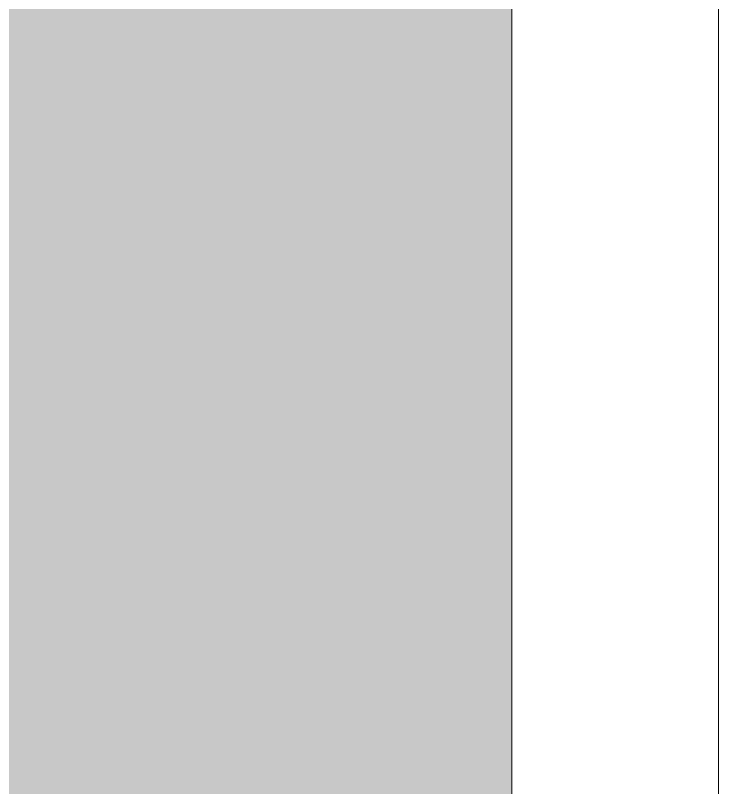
# Model space of a CAD drawing. Header units: millimetres. Extents: x 4739419 to 5837985, y 2291271 to 3446271.
# Drawn here: x 5039392 to 5042112, y 2398965 to 2401952 of the extents above; entities that cross this region are included whole.
import ezdxf

# ---------------------------------------------------------------- set-up
doc = ezdxf.new("R2010")
doc.units = ezdxf.units.MM
doc.layers.get('0').update_dxf_attribs({"color": 255})
doc.layers.add('XR-평면도$0$A-CNTL', color=9, linetype='Continuous', lineweight=15)
doc.layers.add('XR-평면도$0$A-ELEV-LIN3', color=9, linetype='Continuous', lineweight=18)
doc.layers.add('XR-평면도$0$A-ELEV-PATT', color=9, linetype='Continuous')

# ---------------------------------------------------------------- blocks, each defined once
blk = doc.blocks.new('XR-평면도$0$RAMP_올라감(기준층) (210411)')
at = {"layer": 'XR-평면도$0$A-ELEV-PATT'}
h = blk.add_hatch(dxfattribs=at)
h.set_pattern_fill('HEX', color=256, scale=100, angle=135)
h.set_pattern_definition([(135, (-1188188.16, -722710.9), (-388.8564, -388.8564), [317.5, -635]), (255, (-1188188.16, -722710.9), (531.18773, -142.33132), [317.5, -635]), (195, (-1188412.67, -722486.4), (142.33132, -531.18773), [317.5, -635])])
edge = h.paths.add_edge_path()
edge.add_arc((0, -15000), 12100, 180, 182.36827)
edge.add_line((-12089.7, -15500), (-19900, -15500))
edge.add_line((-19900, -15500), (-19900, 15000))
edge.add_arc((0, 15000), 19900, 0, 180, ccw=False)
edge.add_line((19900, 15000), (19900, -15500))
edge.add_line((19900, -15500), (12089.7, -15500))
edge.add_arc((0, -15000), 12100, 357.63173, 360)
edge.add_line((12100, -15000), (12100, 15000))
edge.add_arc((0, 15000), 12100, 0, 180)
edge.add_line((-12100, 15000), (-12100, -15000))
at = {"layer": 'XR-평면도$0$A-CNTL', "ltscale": 300}
blk.add_lwpolyline([(-20700, 40700), (-20700, -40700)], dxfattribs=at)
blk.add_lwpolyline([(-20700, 15000), (-20700, -15000, 0.414214), (0, -35700, 0.414214), (20700, -15000), (20700, 15000, 0.414214), (0, 35700, 0.414214)], format="xyb", close=True, dxfattribs=at)
at = {"layer": 'XR-평면도$0$A-ELEV-LIN3'}
blk.add_lwpolyline([(19900, -36700), (19900, 15000, 0.414214), (0, 34900, 0.414214), (-19900, 15000), (-19900, -36700)], format="xyb", dxfattribs=at)
blk = doc.blocks.new('XR-평면도$0$중심선(210216)')
at = {"layer": 'XR-평면도$0$A-CNTL', "ltscale": 300}
blk.add_lwpolyline([(176000, 206000), (176000, -10000)], dxfattribs=at)

msp = doc.modelspace()

# ---------------------------------------------------------------- block references
at = {"rotation": 180}
msp.add_blockref('XR-평면도$0$RAMP_올라감(기준층) (210411)', (5021411.8, 2389091.2), dxfattribs=at)
at = {"layer": 'XR-평면도$0$A-CNTL'}
msp.add_blockref('XR-평면도$0$중심선(210216)', (4866111.8, 2336391.2), dxfattribs=at)

doc.saveas('drawing.dxf')
